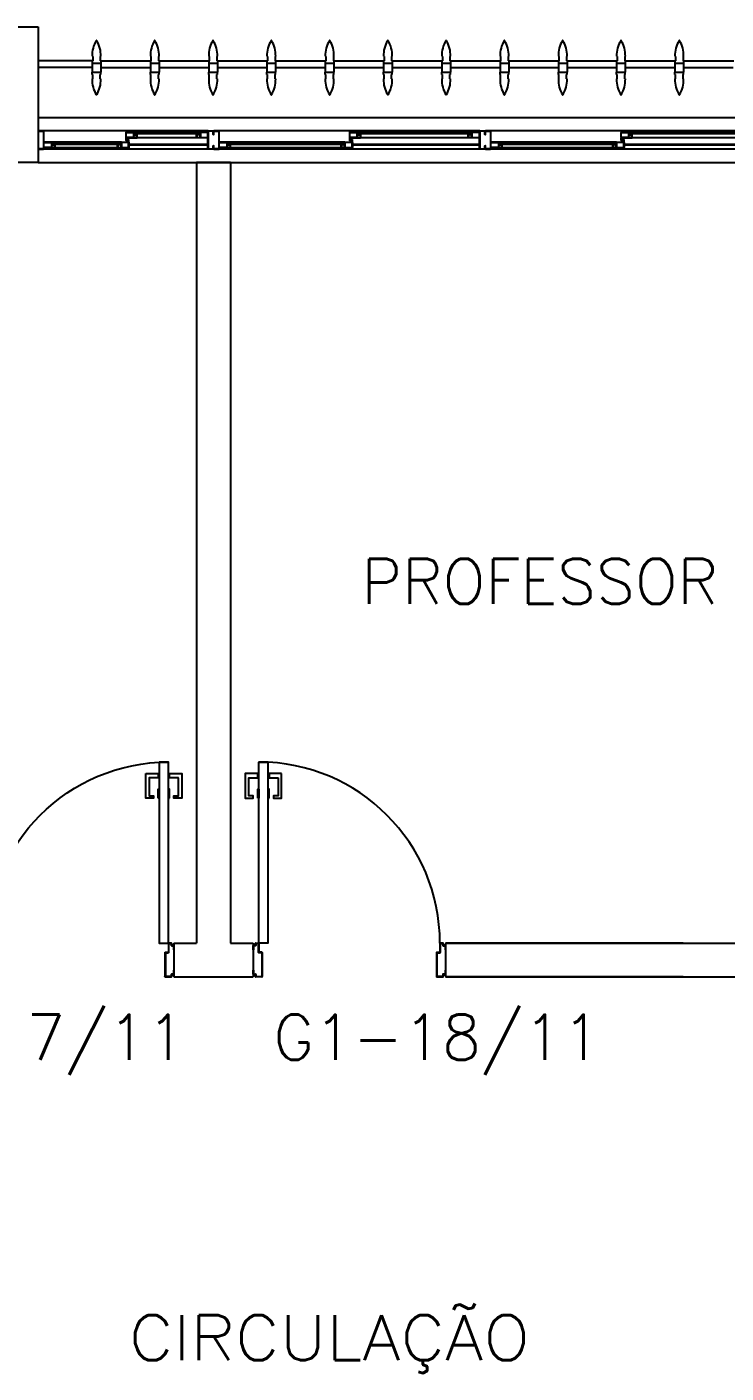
# Model space of a CAD drawing. Header units: millimetres. Extents: x 2801 to 3319, y 1187 to 1422.
# Drawn here: x 3064.33 to 3067.41, y 1324.45 to 1330.4 of the extents above; entities that cross this region are included whole.
import ezdxf

# ---------------------------------------------------------------- set-up
doc = ezdxf.new("R2010")
doc.units = ezdxf.units.MM
for name, color, linetype in [('AR-ALV', 2, 'Continuous'), ('AR-BRISES', 1, 'Continuous'), ('AR-ESQ', 1, 'Continuous'), ('AR-ESTC', 3, 'Continuous'), ('AR-PEITORIL', 1, 'Continuous'), ('AR-PORTA', 1, 'Continuous'), ('AR-TXTCONG', 2, 'Continuous'), ('BR-PAINEL', 1, 'Continuous'), ('BR-SUPORTE', 1, 'Continuous'), ('DT-ESQ-BAGUETE-C', 2, 'Continuous'), ('DT-ESQ-BAGUETE-V', 1, 'Continuous'), ('DT-ESQ-CHAPA DOBRADA-V', 1, 'Continuous'), ('DT-ESQ-PERFIL CADEIRA-C', 2, 'Continuous'), ('DT-ESQ-PERFIL CADEIRA-V', 1, 'Continuous'), ('DT-ESQ-PERFIL U SIMPLES-C', 2, 'Continuous'), ('DT-ESQ-PERFIL U-C', 2, 'Continuous'), ('DT-ESQ-PERFIL U-V', 1, 'Continuous'), ('DT-ESQ-VIDRO-C', 2, 'Continuous'), ('ENDEREÇO', 2, 'Continuous'), ('maçaneta', 1, 'Continuous'), ('mov', 1, 'Continuous'), ('PM-PERFIL U-C', 2, 'Continuous'), ('pm1', 2, 'Continuous'), ('TEXTO', 2, 'Continuous')]:
    doc.layers.add(name, color=color, linetype=linetype)
doc.styles.add('S16', font='simplex.shx', dxfattribs={"width": 1.1, "height": 0.16})
doc.styles.add('UNB-100', font='simplex.shx', dxfattribs={"height": 0.2})
doc.styles.add('UNB1-100', font='simplex.shx', dxfattribs={"height": 0.2})

# ---------------------------------------------------------------- blocks, each defined once
blk = doc.blocks.new('EF23-P')
at = {"layer": 'DT-ESQ-BAGUETE-C', "ltscale": 0.1}
for points in [[(2.5265, -0.125), (2.54, -0.125), (2.54, -0.1235), (2.527, -0.1235, -0.414214), (2.5265, -0.123), (2.5265, -0.112, -0.414214), (2.527, -0.1115), (2.54, -0.1115), (2.54, -0.11), (2.5265, -0.11, 0.414214), (2.525, -0.1115), (2.525, -0.1235, 0.414214)], [(2.61, -0.08), (2.5965, -0.08), (2.5965, -0.0785), (2.6095, -0.0785, 0.414214), (2.61, -0.078), (2.61, -0.067, 0.414214), (2.6095, -0.0665), (2.5965, -0.0665), (2.5965, -0.065), (2.61, -0.065, -0.414214), (2.6115, -0.0665), (2.6115, -0.0785, -0.414214)], [(3.1015, -0.08), (3.115, -0.08), (3.115, -0.0785), (3.102, -0.0785, -0.414214), (3.1015, -0.078), (3.1015, -0.067, -0.414214), (3.102, -0.0665), (3.115, -0.0665), (3.115, -0.065), (3.1015, -0.065, 0.414214), (3.1, -0.0665), (3.1, -0.0785, 0.414214)], [(3.2485, -0.125), (3.235, -0.125), (3.235, -0.1235), (3.248, -0.1235, 0.414214), (3.2485, -0.123), (3.2485, -0.112, 0.414214), (3.248, -0.1115), (3.235, -0.1115), (3.235, -0.11), (3.2485, -0.11, -0.414214), (3.25, -0.1115), (3.25, -0.1235, -0.414214)], [(3.7265, -0.125), (3.74, -0.125), (3.74, -0.1235), (3.727, -0.1235, -0.414214), (3.7265, -0.123), (3.7265, -0.112, -0.414214), (3.727, -0.1115), (3.74, -0.1115), (3.74, -0.11), (3.7265, -0.11, 0.414214), (3.725, -0.1115), (3.725, -0.1235, 0.414214)], [(3.81, -0.08), (3.7965, -0.08), (3.7965, -0.0785), (3.8095, -0.0785, 0.414214), (3.81, -0.078), (3.81, -0.067, 0.414214), (3.8095, -0.0665), (3.7965, -0.0665), (3.7965, -0.065), (3.81, -0.065, -0.414214), (3.8115, -0.0665), (3.8115, -0.0785, -0.414214)], [(4.3015, -0.08), (4.315, -0.08), (4.315, -0.0785), (4.302, -0.0785, -0.414214), (4.3015, -0.078), (4.3015, -0.067, -0.414214), (4.302, -0.0665), (4.315, -0.0665), (4.315, -0.065), (4.3015, -0.065, 0.414214), (4.3, -0.0665), (4.3, -0.0785, 0.414214)], [(4.4485, -0.125), (4.435, -0.125), (4.435, -0.1235), (4.448, -0.1235, 0.414214), (4.4485, -0.123), (4.4485, -0.112, 0.414214), (4.448, -0.1115), (4.435, -0.1115), (4.435, -0.11), (4.4485, -0.11, -0.414214), (4.45, -0.1115), (4.45, -0.1235, -0.414214)], [(4.714, -0.125), (4.7275, -0.125), (4.7275, -0.1235), (4.7145, -0.1235, -0.414214), (4.714, -0.123), (4.714, -0.112, -0.414214), (4.7145, -0.1115), (4.7275, -0.1115), (4.7275, -0.11), (4.714, -0.11, 0.414214), (4.7125, -0.1115), (4.7125, -0.1235, 0.414214)], [(4.7975, -0.08), (4.784, -0.08), (4.784, -0.0785), (4.797, -0.0785, 0.414214), (4.7975, -0.078), (4.7975, -0.067, 0.414214), (4.797, -0.0665), (4.784, -0.0665), (4.784, -0.065), (4.7975, -0.065, -0.414214), (4.799, -0.0665), (4.799, -0.0785, -0.414214)], [(5.0765, -0.08), (5.09, -0.08), (5.09, -0.0785), (5.077, -0.0785, -0.414214), (5.0765, -0.078), (5.0765, -0.067, -0.414214), (5.077, -0.0665), (5.09, -0.0665), (5.09, -0.065), (5.0765, -0.065, 0.414214), (5.075, -0.0665), (5.075, -0.0785, 0.414214)]]:
    blk.add_lwpolyline(points, format="xyb", close=True, dxfattribs=at)
at = {"layer": 'DT-ESQ-BAGUETE-V', "ltscale": 0.1}
for p, q in [((2.0485, -0.11), (2.5265, -0.11)), ((2.61, -0.065), (3.1015, -0.065)), ((3.2485, -0.11), (3.7265, -0.11)), ((3.81, -0.065), (4.3015, -0.065)), ((4.4485, -0.11), (4.714, -0.11)), ((4.7975, -0.065), (5.0765, -0.065))]:
    blk.add_line(p, q, dxfattribs=at)
at = {"layer": 'DT-ESQ-CHAPA DOBRADA-V', "ltscale": 0.1}
for p, q in [((2, -0.077), (2.5615, -0.077)), ((2, -0.08), (2.5615, -0.08)), ((3.2, -0.077), (3.7615, -0.077)), ((3.2, -0.08), (3.7615, -0.08)), ((4.4, -0.077), (4.749, -0.077)), ((4.4, -0.08), (4.749, -0.08))]:
    blk.add_line(p, q, dxfattribs=at)
at = {"layer": 'DT-ESQ-PERFIL CADEIRA-C', "ltscale": 0.1}
for p, q in [((2.5635, -0.0885), (2.61, -0.0885)), ((3.15, -0.0885), (3.1015, -0.0885)), ((3.7635, -0.0885), (3.81, -0.0885)), ((4.35, -0.0885), (4.3015, -0.0885)), ((4.751, -0.0885), (4.7975, -0.0885)), ((5.125, -0.0885), (5.0765, -0.0885)), ((2.573, -0.1335), (2.5265, -0.1335)), ((3.2, -0.1335), (3.2485, -0.1335)), ((3.773, -0.1335), (3.7265, -0.1335)), ((4.4, -0.1335), (4.4485, -0.1335)), ((4.7605, -0.1335), (4.714, -0.1335))]:
    blk.add_line(p, q, dxfattribs=at)
for points in [[(2.5265, -0.132, 1), (2.5265, -0.135), (2.573, -0.135, 0.414214), (2.575, -0.133), (2.575, -0.112, 0.414214), (2.573, -0.11), (2.5415, -0.11, 0.414214), (2.54, -0.1115), (2.54, -0.132)], [(2.54, -0.1335, 0.198913), (2.5411, -0.1331, 0.198913), (2.5415, -0.132), (2.5415, -0.112, -0.414214), (2.542, -0.1115), (2.573, -0.1115, -0.414214), (2.5735, -0.112), (2.5735, -0.133, -0.414214), (2.573, -0.1335)], [(2.61, -0.087, -1), (2.61, -0.09), (2.5635, -0.09, -0.414214), (2.5615, -0.088), (2.5615, -0.067, -0.414214), (2.5635, -0.065), (2.595, -0.065, -0.414214), (2.5965, -0.0665), (2.5965, -0.087)], [(2.5965, -0.0885, -0.198913), (2.5954, -0.0881, -0.198913), (2.595, -0.087), (2.595, -0.067, 0.414214), (2.5945, -0.0665), (2.5635, -0.0665, 0.414214), (2.563, -0.067), (2.563, -0.088, 0.414214), (2.5635, -0.0885)], [(3.1015, -0.09), (3.15, -0.09), (3.15, -0.0885), (3.115, -0.0885, 0.198912), (3.1161, -0.0881, 0.198913), (3.1165, -0.087), (3.1165, -0.067, -0.414214), (3.117, -0.0665), (3.15, -0.0665), (3.15, -0.065), (3.1165, -0.065, 0.414214), (3.115, -0.0665), (3.115, -0.0785), (3.115, -0.08), (3.115, -0.087), (3.1015, -0.087, 1)], [(3.2485, -0.135), (3.2, -0.135), (3.2, -0.1335), (3.235, -0.1335, -0.198912), (3.2339, -0.1331, -0.198913), (3.2335, -0.132), (3.2335, -0.112, 0.414214), (3.233, -0.1115), (3.2, -0.1115), (3.2, -0.11), (3.2335, -0.11, -0.414214), (3.235, -0.1115), (3.235, -0.1235), (3.235, -0.125), (3.235, -0.132), (3.2485, -0.132, -1)], [(3.7265, -0.132, 1), (3.7265, -0.135), (3.773, -0.135, 0.414214), (3.775, -0.133), (3.775, -0.112, 0.414214), (3.773, -0.11), (3.7415, -0.11, 0.414214), (3.74, -0.1115), (3.74, -0.132)], [(3.74, -0.1335, 0.198913), (3.7411, -0.1331, 0.198913), (3.7415, -0.132), (3.7415, -0.112, -0.414214), (3.742, -0.1115), (3.773, -0.1115, -0.414214), (3.7735, -0.112), (3.7735, -0.133, -0.414214), (3.773, -0.1335)], [(3.81, -0.087, -1), (3.81, -0.09), (3.7635, -0.09, -0.414214), (3.7615, -0.088), (3.7615, -0.067, -0.414214), (3.7635, -0.065), (3.795, -0.065, -0.414214), (3.7965, -0.0665), (3.7965, -0.087)], [(3.7965, -0.0885, -0.198913), (3.7954, -0.0881, -0.198913), (3.795, -0.087), (3.795, -0.067, 0.414214), (3.7945, -0.0665), (3.7635, -0.0665, 0.414214), (3.763, -0.067), (3.763, -0.088, 0.414214), (3.7635, -0.0885)], [(4.3015, -0.09), (4.35, -0.09), (4.35, -0.0885), (4.315, -0.0885, 0.198912), (4.3161, -0.0881, 0.198913), (4.3165, -0.087), (4.3165, -0.067, -0.414214), (4.317, -0.0665), (4.35, -0.0665), (4.35, -0.065), (4.3165, -0.065, 0.414214), (4.315, -0.0665), (4.315, -0.0785), (4.315, -0.08), (4.315, -0.087), (4.3015, -0.087, 1)], [(4.4485, -0.135), (4.4, -0.135), (4.4, -0.1335), (4.435, -0.1335, -0.198912), (4.4339, -0.1331, -0.198913), (4.4335, -0.132), (4.4335, -0.112, 0.414214), (4.433, -0.1115), (4.4, -0.1115), (4.4, -0.11), (4.4335, -0.11, -0.414214), (4.435, -0.1115), (4.435, -0.1235), (4.435, -0.125), (4.435, -0.132), (4.4485, -0.132, -1)], [(4.714, -0.132, 1), (4.714, -0.135), (4.7605, -0.135, 0.414214), (4.7625, -0.133), (4.7625, -0.112, 0.414214), (4.7605, -0.11), (4.729, -0.11, 0.414214), (4.7275, -0.1115), (4.7275, -0.132)], [(4.7275, -0.1335, 0.198913), (4.7286, -0.1331, 0.198913), (4.729, -0.132), (4.729, -0.112, -0.414214), (4.7295, -0.1115), (4.7605, -0.1115, -0.414214), (4.761, -0.112), (4.761, -0.133, -0.414214), (4.7605, -0.1335)], [(4.7975, -0.087, -1), (4.7975, -0.09), (4.751, -0.09, -0.414214), (4.749, -0.088), (4.749, -0.067, -0.414214), (4.751, -0.065), (4.7825, -0.065, -0.414214), (4.784, -0.0665), (4.784, -0.087)], [(4.784, -0.0885, -0.198913), (4.7829, -0.0881, -0.198913), (4.7825, -0.087), (4.7825, -0.067, 0.414214), (4.782, -0.0665), (4.751, -0.0665, 0.414214), (4.7505, -0.067), (4.7505, -0.088, 0.414214), (4.751, -0.0885)], [(5.0765, -0.09), (5.125, -0.09), (5.125, -0.0885), (5.09, -0.0885, 0.198912), (5.0911, -0.0881, 0.198913), (5.0915, -0.087), (5.0915, -0.067, -0.414214), (5.092, -0.0665), (5.125, -0.0665), (5.125, -0.065), (5.0915, -0.065, 0.414214), (5.09, -0.0665), (5.09, -0.0785), (5.09, -0.08), (5.09, -0.087), (5.0765, -0.087, 1)]]:
    blk.add_lwpolyline(points, format="xyb", close=True, dxfattribs=at)
at = {"layer": 'DT-ESQ-PERFIL CADEIRA-V', "ltscale": 0.1}
for p, q in [((2.595, -0.09), (3.1015, -0.09)), ((3.795, -0.09), (4.3015, -0.09)), ((4.7825, -0.09), (5.0765, -0.09)), ((2.0485, -0.135), (2.5265, -0.135)), ((3.2485, -0.135), (3.7265, -0.135)), ((4.4485, -0.135), (4.714, -0.135))]:
    blk.add_line(p, q, dxfattribs=at)
at = {"layer": 'DT-ESQ-PERFIL U SIMPLES-C', "ltscale": 0.1}
for points in [[(2.5635, -0.102), (2.5715, -0.102), (2.5715, -0.1005), (2.5635, -0.1005, -0.414214), (2.563, -0.1), (2.563, -0.092, -0.414214), (2.5635, -0.0915), (2.5715, -0.0915), (2.5715, -0.09), (2.5635, -0.09, 0.414214), (2.5615, -0.092), (2.5615, -0.1, 0.414214)], [(2.573, -0.098), (2.565, -0.098), (2.565, -0.0995), (2.573, -0.0995, -0.414214), (2.5735, -0.1), (2.5735, -0.108, -0.414214), (2.573, -0.1085), (2.565, -0.1085), (2.565, -0.11), (2.573, -0.11, 0.414214), (2.575, -0.108), (2.575, -0.1, 0.414214)], [(3.7635, -0.102), (3.7715, -0.102), (3.7715, -0.1005), (3.7635, -0.1005, -0.414214), (3.763, -0.1), (3.763, -0.092, -0.414214), (3.7635, -0.0915), (3.7715, -0.0915), (3.7715, -0.09), (3.7635, -0.09, 0.414214), (3.7615, -0.092), (3.7615, -0.1, 0.414214)], [(3.773, -0.098), (3.765, -0.098), (3.765, -0.0995), (3.773, -0.0995, -0.414214), (3.7735, -0.1), (3.7735, -0.108, -0.414214), (3.773, -0.1085), (3.765, -0.1085), (3.765, -0.11), (3.773, -0.11, 0.414214), (3.775, -0.108), (3.775, -0.1, 0.414214)], [(4.751, -0.102), (4.759, -0.102), (4.759, -0.1005), (4.751, -0.1005, -0.414214), (4.7505, -0.1), (4.7505, -0.092, -0.414214), (4.751, -0.0915), (4.759, -0.0915), (4.759, -0.09), (4.751, -0.09, 0.414214), (4.749, -0.092), (4.749, -0.1, 0.414214)], [(4.7605, -0.098), (4.7525, -0.098), (4.7525, -0.0995), (4.7605, -0.0995, -0.414214), (4.761, -0.1), (4.761, -0.108, -0.414214), (4.7605, -0.1085), (4.7525, -0.1085), (4.7525, -0.11), (4.7605, -0.11, 0.414214), (4.7625, -0.108), (4.7625, -0.1, 0.414214)]]:
    blk.add_lwpolyline(points, format="xyb", close=True, dxfattribs=at)
at = {"layer": 'DT-ESQ-PERFIL U-C', "ltscale": 0.1}
for points in [[(3.175, -0.0615, 0.414214), (3.1735, -0.06), (3.1515, -0.06, 0.414214), (3.15, -0.0615), (3.15, -0.1385, 0.414214), (3.1515, -0.14), (3.1735, -0.14, 0.414214), (3.175, -0.1385), (3.175, -0.125), (3.1735, -0.125), (3.1735, -0.138, -0.414214), (3.173, -0.1385), (3.152, -0.1385, -0.414214), (3.1515, -0.138), (3.1515, -0.062, -0.414214), (3.152, -0.0615), (3.173, -0.0615, -0.414214), (3.1735, -0.062), (3.1735, -0.075), (3.175, -0.075)], [(3.175, -0.0615, -0.414214), (3.1765, -0.06), (3.1985, -0.06, -0.414214), (3.2, -0.0615), (3.2, -0.1385, -0.414214), (3.1985, -0.14), (3.1765, -0.14, -0.414214), (3.175, -0.1385), (3.175, -0.125), (3.1765, -0.125), (3.1765, -0.138, 0.414214), (3.177, -0.1385), (3.198, -0.1385, 0.414214), (3.1985, -0.138), (3.1985, -0.062, 0.414214), (3.198, -0.0615), (3.177, -0.0615, 0.414214), (3.1765, -0.062), (3.1765, -0.075), (3.175, -0.075)], [(4.375, -0.0615, 0.414214), (4.3735, -0.06), (4.3515, -0.06, 0.414214), (4.35, -0.0615), (4.35, -0.1385, 0.414214), (4.3515, -0.14), (4.3735, -0.14, 0.414214), (4.375, -0.1385), (4.375, -0.125), (4.3735, -0.125), (4.3735, -0.138, -0.414214), (4.373, -0.1385), (4.352, -0.1385, -0.414214), (4.3515, -0.138), (4.3515, -0.062, -0.414214), (4.352, -0.0615), (4.373, -0.0615, -0.414214), (4.3735, -0.062), (4.3735, -0.075), (4.375, -0.075)], [(4.375, -0.0615, -0.414214), (4.3765, -0.06), (4.3985, -0.06, -0.414214), (4.4, -0.0615), (4.4, -0.1385, -0.414214), (4.3985, -0.14), (4.3765, -0.14, -0.414214), (4.375, -0.1385), (4.375, -0.125), (4.3765, -0.125), (4.3765, -0.138, 0.414214), (4.377, -0.1385), (4.398, -0.1385, 0.414214), (4.3985, -0.138), (4.3985, -0.062, 0.414214), (4.398, -0.0615), (4.377, -0.0615, 0.414214), (4.3765, -0.062), (4.3765, -0.075), (4.375, -0.075)], [(5.15, -0.0615, 0.414214), (5.1485, -0.06), (5.1265, -0.06, 0.414214), (5.125, -0.0615), (5.125, -0.1385, 0.414214), (5.1265, -0.14), (5.1485, -0.14, 0.414214), (5.15, -0.1385), (5.15, -0.125), (5.1485, -0.125), (5.1485, -0.138, -0.414214), (5.148, -0.1385), (5.127, -0.1385, -0.414214), (5.1265, -0.138), (5.1265, -0.062, -0.414214), (5.127, -0.0615), (5.148, -0.0615, -0.414214), (5.1485, -0.062), (5.1485, -0.075), (5.15, -0.075)]]:
    blk.add_lwpolyline(points, format="xyb", close=True, dxfattribs=at)
at = {"layer": 'DT-ESQ-PERFIL U-V', "ltscale": 0.1}
for p, q in [((1.9985, -0.06), (3.1515, -0.06)), ((3.1985, -0.06), (4.3515, -0.06)), ((4.3985, -0.06), (5.1265, -0.06)), ((1.9985, -0.14), (3.1515, -0.14)), ((3.1985, -0.14), (4.3515, -0.14)), ((4.3985, -0.14), (5.1265, -0.14))]:
    blk.add_line(p, q, dxfattribs=at)
at = {"layer": 'DT-ESQ-VIDRO-C', "ltscale": 0.1}
for points in [[(3.1125, -0.085), (3.1125, -0.082), (2.599, -0.082), (2.599, -0.085)], [(4.3125, -0.085), (4.3125, -0.082), (3.799, -0.082), (3.799, -0.085)], [(5.0875, -0.085), (5.0875, -0.082), (4.7865, -0.082), (4.7865, -0.085)], [(2.038, -0.13), (2.038, -0.127), (2.537, -0.127), (2.537, -0.13)], [(3.238, -0.13), (3.238, -0.127), (3.737, -0.127), (3.737, -0.13)], [(4.438, -0.13), (4.438, -0.127), (4.7245, -0.127), (4.7245, -0.13)]]:
    blk.add_lwpolyline(points, close=True, dxfattribs=at)
blk = doc.blocks.new('BR-MODULO8')
at = {"layer": 'BR-PAINEL'}
for p, q in [((-4.9117, 0.27), (-4.9092, 0.27)), ((-4.9117, 0.25), (-4.9117, 0.24)), ((-4.9117, 0.25), (-4.9092, 0.25)), ((-4.9117, 0.24), (-4.8733, 0.24)), ((-4.9117, 0.24), (-4.9117, 0.2)), ((-4.9092, 0.27), (-4.9092, 0.25)), ((-4.8758, 0.27), (-4.8758, 0.25)), ((-4.8733, 0.27), (-4.8758, 0.27)), ((-4.8733, 0.25), (-4.8758, 0.25)), ((-4.8733, 0.25), (-4.8733, 0.24)), ((-4.8733, 0.24), (-4.8733, 0.2)), ((-4.6542, 0.27), (-4.6517, 0.27)), ((-4.6542, 0.25), (-4.6542, 0.24)), ((-4.6542, 0.25), (-4.6517, 0.25)), ((-4.6542, 0.24), (-4.6158, 0.24)), ((-4.6542, 0.24), (-4.6542, 0.2)), ((-4.6517, 0.27), (-4.6517, 0.25)), ((-4.6183, 0.27), (-4.6183, 0.25)), ((-4.6158, 0.27), (-4.6183, 0.27)), ((-4.6158, 0.25), (-4.6183, 0.25)), ((-4.6158, 0.25), (-4.6158, 0.24)), ((-4.6158, 0.24), (-4.6158, 0.2)), ((-4.3967, 0.27), (-4.3942, 0.27)), ((-4.3967, 0.25), (-4.3967, 0.24)), ((-4.3967, 0.25), (-4.3942, 0.25)), ((-4.3967, 0.24), (-4.3583, 0.24)), ((-4.3967, 0.24), (-4.3967, 0.2)), ((-4.3942, 0.27), (-4.3942, 0.25)), ((-4.3608, 0.27), (-4.3608, 0.25)), ((-4.3583, 0.27), (-4.3608, 0.27)), ((-4.3583, 0.25), (-4.3608, 0.25)), ((-4.3583, 0.25), (-4.3583, 0.24)), ((-4.3583, 0.24), (-4.3583, 0.2)), ((-4.1392, 0.27), (-4.1367, 0.27)), ((-4.1392, 0.25), (-4.1392, 0.24)), ((-4.1392, 0.25), (-4.1367, 0.25)), ((-4.1392, 0.24), (-4.1008, 0.24)), ((-4.1392, 0.24), (-4.1392, 0.2)), ((-4.1367, 0.27), (-4.1367, 0.25)), ((-4.1033, 0.27), (-4.1033, 0.25)), ((-4.1008, 0.27), (-4.1033, 0.27)), ((-4.1008, 0.25), (-4.1033, 0.25)), ((-4.1008, 0.25), (-4.1008, 0.24)), ((-4.1008, 0.24), (-4.1008, 0.2)), ((-3.8817, 0.27), (-3.8792, 0.27)), ((-3.8817, 0.25), (-3.8817, 0.24)), ((-3.8817, 0.25), (-3.8792, 0.25)), ((-3.8817, 0.24), (-3.8433, 0.24)), ((-3.8817, 0.24), (-3.8817, 0.2)), ((-3.8792, 0.27), (-3.8792, 0.25)), ((-3.8458, 0.27), (-3.8458, 0.25)), ((-3.8433, 0.27), (-3.8458, 0.27)), ((-3.8433, 0.25), (-3.8458, 0.25)), ((-3.8433, 0.25), (-3.8433, 0.24)), ((-3.8433, 0.24), (-3.8433, 0.2)), ((-3.6242, 0.27), (-3.6217, 0.27)), ((-3.6242, 0.25), (-3.6242, 0.24)), ((-3.6242, 0.25), (-3.6217, 0.25)), ((-3.6242, 0.24), (-3.5858, 0.24)), ((-3.6242, 0.24), (-3.6242, 0.2)), ((-3.6217, 0.27), (-3.6217, 0.25)), ((-3.5883, 0.27), (-3.5883, 0.25)), ((-3.5858, 0.27), (-3.5883, 0.27)), ((-3.5858, 0.25), (-3.5883, 0.25)), ((-3.5858, 0.25), (-3.5858, 0.24)), ((-3.5858, 0.24), (-3.5858, 0.2)), ((-3.3667, 0.27), (-3.3642, 0.27)), ((-3.3667, 0.25), (-3.3667, 0.24)), ((-3.3667, 0.25), (-3.3642, 0.25)), ((-3.3667, 0.24), (-3.3283, 0.24)), ((-3.3667, 0.24), (-3.3667, 0.2)), ((-3.3642, 0.27), (-3.3642, 0.25)), ((-3.3308, 0.27), (-3.3308, 0.25)), ((-3.3283, 0.27), (-3.3308, 0.27)), ((-3.3283, 0.25), (-3.3308, 0.25)), ((-3.3283, 0.25), (-3.3283, 0.24)), ((-3.3283, 0.24), (-3.3283, 0.2)), ((-3.1092, 0.27), (-3.1067, 0.27)), ((-3.1092, 0.25), (-3.1092, 0.24)), ((-3.1092, 0.25), (-3.1067, 0.25)), ((-3.1092, 0.24), (-3.0708, 0.24)), ((-3.1092, 0.24), (-3.1092, 0.2)), ((-3.1067, 0.27), (-3.1067, 0.25)), ((-3.0733, 0.27), (-3.0733, 0.25)), ((-3.0708, 0.27), (-3.0733, 0.27)), ((-3.0708, 0.25), (-3.0733, 0.25)), ((-3.0708, 0.25), (-3.0708, 0.24)), ((-3.0708, 0.24), (-3.0708, 0.2)), ((-2.8517, 0.27), (-2.8492, 0.27)), ((-2.8517, 0.25), (-2.8517, 0.24)), ((-2.8517, 0.25), (-2.8492, 0.25)), ((-2.8517, 0.24), (-2.8133, 0.24)), ((-2.8517, 0.24), (-2.8517, 0.2)), ((-2.8492, 0.27), (-2.8492, 0.25)), ((-2.8158, 0.27), (-2.8158, 0.25)), ((-2.8133, 0.27), (-2.8158, 0.27)), ((-2.8133, 0.25), (-2.8158, 0.25)), ((-2.8133, 0.25), (-2.8133, 0.24)), ((-2.8133, 0.24), (-2.8133, 0.2)), ((-2.5942, 0.27), (-2.5917, 0.27)), ((-2.5942, 0.25), (-2.5942, 0.24)), ((-2.5942, 0.25), (-2.5917, 0.25)), ((-2.5942, 0.24), (-2.5558, 0.24)), ((-2.5942, 0.24), (-2.5942, 0.2)), ((-2.5917, 0.27), (-2.5917, 0.25)), ((-2.5583, 0.27), (-2.5583, 0.25)), ((-2.5558, 0.27), (-2.5583, 0.27)), ((-2.5558, 0.25), (-2.5583, 0.25)), ((-2.5558, 0.25), (-2.5558, 0.24)), ((-2.5558, 0.24), (-2.5558, 0.2)), ((-2.3367, 0.27), (-2.3342, 0.27)), ((-2.3367, 0.25), (-2.3367, 0.24)), ((-2.3367, 0.25), (-2.3342, 0.25)), ((-2.3367, 0.24), (-2.2983, 0.24)), ((-2.3367, 0.24), (-2.3367, 0.2)), ((-2.3342, 0.27), (-2.3342, 0.25)), ((-2.3008, 0.27), (-2.3008, 0.25)), ((-2.2983, 0.27), (-2.3008, 0.27)), ((-2.2983, 0.25), (-2.3008, 0.25)), ((-2.2983, 0.25), (-2.2983, 0.24)), ((-2.2983, 0.24), (-2.2983, 0.2)), ((-4.9117, 0.2), (-4.8733, 0.2)), ((-4.9117, 0.19), (-4.9117, 0.2)), ((-4.9117, 0.19), (-4.9092, 0.19)), ((-4.9092, 0.17), (-4.9092, 0.19)), ((-4.8733, 0.19), (-4.8758, 0.19)), ((-4.8758, 0.17), (-4.8758, 0.19)), ((-4.8733, 0.19), (-4.8733, 0.2)), ((-4.6542, 0.2), (-4.6158, 0.2)), ((-4.6542, 0.19), (-4.6542, 0.2)), ((-4.6542, 0.19), (-4.6517, 0.19)), ((-4.6517, 0.17), (-4.6517, 0.19)), ((-4.6158, 0.19), (-4.6183, 0.19)), ((-4.6183, 0.17), (-4.6183, 0.19)), ((-4.6158, 0.19), (-4.6158, 0.2)), ((-4.3967, 0.2), (-4.3583, 0.2)), ((-4.3967, 0.19), (-4.3967, 0.2)), ((-4.3967, 0.19), (-4.3942, 0.19)), ((-4.3942, 0.17), (-4.3942, 0.19)), ((-4.3583, 0.19), (-4.3608, 0.19)), ((-4.3608, 0.17), (-4.3608, 0.19)), ((-4.3583, 0.19), (-4.3583, 0.2)), ((-4.1392, 0.2), (-4.1008, 0.2)), ((-4.1392, 0.19), (-4.1392, 0.2)), ((-4.1392, 0.19), (-4.1367, 0.19)), ((-4.1367, 0.17), (-4.1367, 0.19)), ((-4.1008, 0.19), (-4.1033, 0.19)), ((-4.1033, 0.17), (-4.1033, 0.19)), ((-4.1008, 0.19), (-4.1008, 0.2)), ((-3.8817, 0.2), (-3.8433, 0.2)), ((-3.8817, 0.19), (-3.8817, 0.2)), ((-3.8817, 0.19), (-3.8792, 0.19)), ((-3.8792, 0.17), (-3.8792, 0.19)), ((-3.8433, 0.19), (-3.8458, 0.19)), ((-3.8458, 0.17), (-3.8458, 0.19)), ((-3.8433, 0.19), (-3.8433, 0.2)), ((-3.6242, 0.2), (-3.5858, 0.2)), ((-3.6242, 0.19), (-3.6242, 0.2)), ((-3.6242, 0.19), (-3.6217, 0.19)), ((-3.6217, 0.17), (-3.6217, 0.19)), ((-3.5858, 0.19), (-3.5883, 0.19)), ((-3.5883, 0.17), (-3.5883, 0.19)), ((-3.5858, 0.19), (-3.5858, 0.2)), ((-3.3667, 0.2), (-3.3283, 0.2)), ((-3.3667, 0.19), (-3.3667, 0.2)), ((-3.3667, 0.19), (-3.3642, 0.19)), ((-3.3642, 0.17), (-3.3642, 0.19)), ((-3.3283, 0.19), (-3.3308, 0.19)), ((-3.3308, 0.17), (-3.3308, 0.19)), ((-3.3283, 0.19), (-3.3283, 0.2)), ((-3.1092, 0.2), (-3.0708, 0.2)), ((-3.1092, 0.19), (-3.1092, 0.2)), ((-3.1092, 0.19), (-3.1067, 0.19)), ((-3.1067, 0.17), (-3.1067, 0.19)), ((-3.0708, 0.19), (-3.0733, 0.19)), ((-3.0733, 0.17), (-3.0733, 0.19)), ((-3.0708, 0.19), (-3.0708, 0.2)), ((-2.8517, 0.2), (-2.8133, 0.2)), ((-2.8517, 0.19), (-2.8517, 0.2)), ((-2.8517, 0.19), (-2.8492, 0.19)), ((-2.8492, 0.17), (-2.8492, 0.19)), ((-2.8133, 0.19), (-2.8158, 0.19)), ((-2.8158, 0.17), (-2.8158, 0.19)), ((-2.8133, 0.19), (-2.8133, 0.2)), ((-2.5942, 0.2), (-2.5558, 0.2)), ((-2.5942, 0.19), (-2.5942, 0.2)), ((-2.5942, 0.19), (-2.5917, 0.19)), ((-2.5917, 0.17), (-2.5917, 0.19)), ((-2.5558, 0.19), (-2.5583, 0.19)), ((-2.5583, 0.17), (-2.5583, 0.19)), ((-2.5558, 0.19), (-2.5558, 0.2)), ((-2.3367, 0.2), (-2.2983, 0.2)), ((-2.3367, 0.19), (-2.3367, 0.2)), ((-2.3367, 0.19), (-2.3342, 0.19)), ((-2.3342, 0.17), (-2.3342, 0.19)), ((-2.2983, 0.19), (-2.3008, 0.19)), ((-2.3008, 0.17), (-2.3008, 0.19)), ((-2.2983, 0.19), (-2.2983, 0.2)), ((-4.9117, 0.17), (-4.9092, 0.17)), ((-4.8733, 0.17), (-4.8758, 0.17)), ((-4.6542, 0.17), (-4.6517, 0.17)), ((-4.6158, 0.17), (-4.6183, 0.17)), ((-4.3967, 0.17), (-4.3942, 0.17)), ((-4.3583, 0.17), (-4.3608, 0.17)), ((-4.1392, 0.17), (-4.1367, 0.17)), ((-4.1008, 0.17), (-4.1033, 0.17)), ((-3.8817, 0.17), (-3.8792, 0.17)), ((-3.8433, 0.17), (-3.8458, 0.17)), ((-3.6242, 0.17), (-3.6217, 0.17)), ((-3.5858, 0.17), (-3.5883, 0.17)), ((-3.3667, 0.17), (-3.3642, 0.17)), ((-3.3283, 0.17), (-3.3308, 0.17)), ((-3.1092, 0.17), (-3.1067, 0.17)), ((-3.0708, 0.17), (-3.0733, 0.17)), ((-2.8517, 0.17), (-2.8492, 0.17)), ((-2.8133, 0.17), (-2.8158, 0.17)), ((-2.5942, 0.17), (-2.5917, 0.17)), ((-2.5558, 0.17), (-2.5583, 0.17)), ((-2.3367, 0.17), (-2.3342, 0.17)), ((-2.2983, 0.17), (-2.3008, 0.17))]:
    blk.add_line(p, q, dxfattribs=at)
for centre, radius, start, end in [((-4.7867, 0.2739), 0.1251, 148.47206, 181.77204), ((-4.8925, 0.3387), 0.001, 37.1012, 142.8988), ((-4.9983, 0.2739), 0.1251, 358.22796, 31.52794), ((-4.5292, 0.2739), 0.1251, 148.47206, 181.77204), ((-4.635, 0.3387), 0.001, 37.1012, 142.8988), ((-4.7408, 0.2739), 0.1251, 358.22796, 31.52794), ((-4.2717, 0.2739), 0.1251, 148.47206, 181.77204), ((-4.3775, 0.3387), 0.001, 37.1012, 142.8988), ((-4.4833, 0.2739), 0.1251, 358.22796, 31.52794), ((-4.0142, 0.2739), 0.1251, 148.47206, 181.77204), ((-4.12, 0.3387), 0.001, 37.1012, 142.8988), ((-4.2258, 0.2739), 0.1251, 358.22796, 31.52794), ((-3.7567, 0.2739), 0.1251, 148.47206, 181.77204), ((-3.8625, 0.3387), 0.001, 37.1012, 142.8988), ((-3.9683, 0.2739), 0.1251, 358.22796, 31.52794), ((-3.4992, 0.2739), 0.1251, 148.47206, 181.77204), ((-3.605, 0.3387), 0.001, 37.1012, 142.8988), ((-3.7108, 0.2739), 0.1251, 358.22796, 31.52794), ((-3.2417, 0.2739), 0.1251, 148.47206, 181.77204), ((-3.3475, 0.3387), 0.001, 37.1012, 142.8988), ((-3.4533, 0.2739), 0.1251, 358.22796, 31.52794), ((-2.9842, 0.2739), 0.1251, 148.47206, 181.77204), ((-3.09, 0.3387), 0.001, 37.1012, 142.8988), ((-3.1958, 0.2739), 0.1251, 358.22796, 31.52794), ((-2.7267, 0.2739), 0.1251, 148.47206, 181.77204), ((-2.8325, 0.3387), 0.001, 37.1012, 142.8988), ((-2.9383, 0.2739), 0.1251, 358.22796, 31.52794), ((-2.4692, 0.2739), 0.1251, 148.47206, 181.77204), ((-2.575, 0.3387), 0.001, 37.1012, 142.8988), ((-2.6808, 0.2739), 0.1251, 358.22796, 31.52794), ((-2.2117, 0.2739), 0.1251, 148.47206, 181.77204), ((-2.3175, 0.3387), 0.001, 37.1012, 142.8988), ((-2.4233, 0.2739), 0.1251, 358.22796, 31.52794), ((-4.7867, 0.1661), 0.1251, 178.22796, 211.52794), ((-4.9983, 0.1661), 0.1251, 328.47206, 1.77204), ((-4.5292, 0.1661), 0.1251, 178.22796, 211.52794), ((-4.7408, 0.1661), 0.1251, 328.47206, 1.77204), ((-4.2717, 0.1661), 0.1251, 178.22796, 211.52794), ((-4.4833, 0.1661), 0.1251, 328.47206, 1.77204), ((-4.0142, 0.1661), 0.1251, 178.22796, 211.52794), ((-4.2258, 0.1661), 0.1251, 328.47206, 1.77204), ((-3.7567, 0.1661), 0.1251, 178.22796, 211.52794), ((-3.9683, 0.1661), 0.1251, 328.47206, 1.77204), ((-3.4992, 0.1661), 0.1251, 178.22796, 211.52794), ((-3.7108, 0.1661), 0.1251, 328.47206, 1.77204), ((-3.2417, 0.1661), 0.1251, 178.22796, 211.52794), ((-3.4533, 0.1661), 0.1251, 328.47206, 1.77204), ((-2.9842, 0.1661), 0.1251, 178.22796, 211.52794), ((-3.1958, 0.1661), 0.1251, 328.47206, 1.77204), ((-2.7267, 0.1661), 0.1251, 178.22796, 211.52794), ((-2.9383, 0.1661), 0.1251, 328.47206, 1.77204), ((-2.4692, 0.1661), 0.1251, 178.22796, 211.52794), ((-2.6808, 0.1661), 0.1251, 328.47206, 1.77204), ((-2.2117, 0.1661), 0.1251, 178.22796, 211.52794), ((-2.4233, 0.1661), 0.1251, 328.47206, 1.77204), ((-4.8925, 0.1013), 0.001, 217.1012, 322.8988), ((-4.635, 0.1013), 0.001, 217.1012, 322.8988), ((-4.3775, 0.1013), 0.001, 217.1012, 322.8988), ((-4.12, 0.1013), 0.001, 217.1012, 322.8988), ((-3.8625, 0.1013), 0.001, 217.1012, 322.8988), ((-3.605, 0.1013), 0.001, 217.1012, 322.8988), ((-3.3475, 0.1013), 0.001, 217.1012, 322.8988), ((-3.09, 0.1013), 0.001, 217.1012, 322.8988), ((-2.8325, 0.1013), 0.001, 217.1012, 322.8988), ((-2.575, 0.1013), 0.001, 217.1012, 322.8988), ((-2.3175, 0.1013), 0.001, 217.1012, 322.8988)]:
    blk.add_arc(centre, radius, start, end, dxfattribs=at)
at = {"layer": 'BR-SUPORTE'}
for p, q in [((-4.9117, 0.25), (-5.15, 0.25)), ((-4.8733, 0.25), (-4.6517, 0.25)), ((-4.6158, 0.25), (-4.3942, 0.25)), ((-4.3583, 0.25), (-4.1367, 0.25)), ((-4.1008, 0.25), (-3.8792, 0.25)), ((-3.8433, 0.25), (-3.6217, 0.25)), ((-3.5858, 0.25), (-3.3642, 0.25)), ((-3.3283, 0.25), (-3.1067, 0.25)), ((-3.0708, 0.25), (-2.8492, 0.25)), ((-2.8133, 0.25), (-2.5917, 0.25)), ((-2.5558, 0.25), (-2.3342, 0.25)), ((-2.2983, 0.25), (-2.0767, 0.25)), ((-4.9117, 0.22), (-5.15, 0.22)), ((-4.8733, 0.22), (-4.6542, 0.22)), ((-4.6158, 0.22), (-4.3967, 0.22)), ((-4.3583, 0.22), (-4.1392, 0.22)), ((-4.1008, 0.22), (-3.8817, 0.22)), ((-3.8433, 0.22), (-3.6242, 0.22)), ((-3.5858, 0.22), (-3.3667, 0.22)), ((-3.3283, 0.22), (-3.1092, 0.22)), ((-3.0708, 0.22), (-2.8517, 0.22)), ((-2.8133, 0.22), (-2.5942, 0.22)), ((-2.5558, 0.22), (-2.3367, 0.22)), ((-2.2983, 0.22), (-2.0792, 0.22))]:
    blk.add_line(p, q, dxfattribs=at)
blk = doc.blocks.new('PM3')
at = {"layer": 'maçaneta'}
for points in [[(0.02, 0.825), (-0.035, 0.825), (-0.035, 0.715), (0, 0.715), (0, 0.725), (-0.02, 0.725), (-0.02, 0.8035, -0.414214), (-0.0185, 0.805), (0.02, 0.805)], [(0.125, 0.825), (0.07, 0.825), (0.07, 0.805), (0.1085, 0.805, -0.414214), (0.11, 0.8035), (0.11, 0.725), (0.09, 0.725), (0.09, 0.715), (0.125, 0.715)]]:
    blk.add_lwpolyline(points, format="xyb", close=True, dxfattribs=at)
for points in [[(0.02, 0.715), (0.02, 0.755), (0.025, 0.755), (0.025, 0.715)], [(0.07, 0.715), (0.07, 0.755), (0.065, 0.755), (0.065, 0.715)]]:
    blk.add_lwpolyline(points, close=True, dxfattribs=at)
at = {"layer": 'mov'}
blk.add_arc((0.025, 0.075), 0.8, 0, 90, dxfattribs=at)
at = {"layer": 'PM-PERFIL U-C'}
for p, q in [((0, 0.045), (0, 0.0635)), ((0.0015, 0.065), (0.01, 0.065)), ((0.002, 0.063), (0.002, 0.045)), ((0.0105, 0.063), (0.002, 0.063)), ((0.01, 0.065), (0.01, 0.0735)), ((0.0115, 0.075), (0.0235, 0.075)), ((0.012, 0.073), (0.012, 0.0645)), ((0.023, 0.073), (0.012, 0.073)), ((0.023, 0.0335), (0.023, 0.073)), ((0.025, 0.0735), (0.025, 0.034)), ((0.825, 0.0735), (0.825, 0.034)), ((0.8385, 0.075), (0.8265, 0.075)), ((0.827, 0.073), (0.838, 0.073)), ((0.827, 0.0335), (0.827, 0.073)), ((0.838, 0.073), (0.838, 0.0645)), ((0.8395, 0.063), (0.848, 0.063)), ((0.84, 0.065), (0.84, 0.0735)), ((0.8485, 0.065), (0.84, 0.065)), ((0.848, 0.063), (0.848, 0.045)), ((0.85, 0.045), (0.85, 0.0635)), ((0.002, 0.045), (0, 0.045)), ((0.038, 0.032), (0.0245, 0.032)), ((0.0385, 0.034), (0.025, 0.034)), ((0.038, 0.032), (0.038, -0.073)), ((0.04, 0.0325), (0.04, -0.0735)), ((0.81, 0.0325), (0.81, -0.0735)), ((0.8115, 0.034), (0.825, 0.034)), ((0.812, 0.032), (0.8255, 0.032)), ((0.812, 0.032), (0.812, -0.073)), ((0.848, 0.045), (0.85, 0.045)), ((0, -0.045), (0.002, -0.045)), ((0, -0.0635), (0, -0.045)), ((0.002, -0.045), (0.002, -0.063)), ((0.85, -0.045), (0.848, -0.045)), ((0.848, -0.045), (0.848, -0.063)), ((0.85, -0.0635), (0.85, -0.045)), ((0.01, -0.065), (0.0015, -0.065)), ((0.002, -0.063), (0.0105, -0.063)), ((0.01, -0.0735), (0.01, -0.065)), ((0.0385, -0.075), (0.0115, -0.075)), ((0.012, -0.0645), (0.012, -0.073)), ((0.012, -0.073), (0.038, -0.073)), ((0.8115, -0.075), (0.8385, -0.075)), ((0.838, -0.073), (0.812, -0.073)), ((0.838, -0.0645), (0.838, -0.073)), ((0.848, -0.063), (0.8395, -0.063)), ((0.84, -0.0735), (0.84, -0.065)), ((0.84, -0.065), (0.8485, -0.065))]:
    blk.add_line(p, q, dxfattribs=at)
for centre, start, end in [((0.0015, 0.0635), 90, 180), ((0.0115, 0.0735), 90, 180), ((0.0105, 0.0645), 270, 0), ((0.0235, 0.0735), 360, 90), ((0.8265, 0.0735), 90, 180), ((0.8395, 0.0645), 180, 270), ((0.8385, 0.0735), 0, 90), ((0.8485, 0.0635), 0, 90), ((0.0245, 0.0335), 180, 270), ((0.0385, 0.0325), 0, 90), ((0.8115, 0.0325), 90, 180), ((0.8255, 0.0335), 270, 0), ((0.0015, -0.0635), 180, 270), ((0.0115, -0.0735), 180, 270), ((0.0105, -0.0645), 0, 90), ((0.0385, -0.0735), 269.93864, 0), ((0.8115, -0.0735), 180, 270.06136), ((0.8395, -0.0645), 90, 180), ((0.8385, -0.0735), 270, 0), ((0.8485, -0.0635), 270, 0)]:
    blk.add_arc(centre, 0.0015, start, end, dxfattribs=at)
at = {"layer": 'pm1'}
blk.add_lwpolyline([(0.065, 0.875), (0.065, 0.075), (0.025, 0.075), (0.025, 0.875)], close=True, dxfattribs=at)

msp = doc.modelspace()

# ---------------------------------------------------------------- linework, layer by layer
at = {"layer": 'AR-ALV'}
for p, q in [((3065.0749, 1329.7998), (3065.0749, 1326.3498)), ((3065.2249, 1329.7998), (3065.0749, 1329.7998)), ((3065.2249, 1329.7998), (3065.2249, 1326.3498)), ((3064.9749, 1326.3498), (3064.9749, 1326.1998)), ((3064.9749, 1326.3498), (3065.0749, 1326.3498)), ((3065.2249, 1326.3498), (3065.3249, 1326.3498)), ((3065.3249, 1326.3498), (3065.3249, 1326.1998)), ((3066.1749, 1326.3498), (3068.0749, 1326.3498)), ((3067.2249, 1326.3498), (3066.1749, 1326.3498)), ((3066.1749, 1326.3498), (3066.1749, 1326.1998)), ((3064.9749, 1326.1998), (3065.3249, 1326.1998)), ((3066.1749, 1326.1998), (3070.1249, 1326.1998)), ((3067.2249, 1326.1998), (3066.1749, 1326.1998))]:
    msp.add_line(p, q, dxfattribs=at)
at = {"layer": 'AR-ESTC'}
msp.add_lwpolyline([(3064.3749, 1330.3998), (3064.3749, 1329.7998), (3064.1749, 1329.7998), (3064.1749, 1330.3998)], close=True, dxfattribs=at)
at = {"layer": 'AR-PEITORIL'}
for p, q in [((3064.3749, 1329.9998), (3069.5249, 1329.9998)), ((3064.3749, 1329.7998), (3069.5249, 1329.7998))]:
    msp.add_line(p, q, dxfattribs=at)

# ---------------------------------------------------------------- block references
at = {"layer": 'AR-BRISES'}
msp.add_blockref('BR-MODULO8', (3069.5249, 1329.9998), dxfattribs=at)
at = {"layer": 'AR-ESQ', "rotation": 180}
msp.add_blockref('EF23-P', (3069.5249, 1329.7998), dxfattribs=at)
at = {"layer": 'AR-PORTA', "xscale": -1}
msp.add_blockref('PM3', (3064.9749, 1326.2748), dxfattribs=at)
at = {"layer": 'AR-PORTA'}
msp.add_blockref('PM3', (3065.3249, 1326.2748), dxfattribs=at)

# ---------------------------------------------------------------- texts
at = {"layer": 'AR-TXTCONG', "style": 'S16', "width": 1.1}
msp.add_text('CIRCULAÇÃO', height=0.1989, dxfattribs=at).set_placement((3064.7758, 1324.5053))
at = {"layer": 'ENDEREÇO', "style": 'UNB1-100'}
for s, p in [('G1-17/11', (3063.5773, 1325.8335)), ('G1-18/11', (3065.4135, 1325.8335))]:
    msp.add_text(s, height=0.2, dxfattribs=at).set_placement(p)
at = {"layer": 'TEXTO', "style": 'UNB-100'}
msp.add_text('PROFESSOR', height=0.2, dxfattribs=at).set_placement((3065.8026, 1327.8487))

doc.saveas('drawing.dxf')
